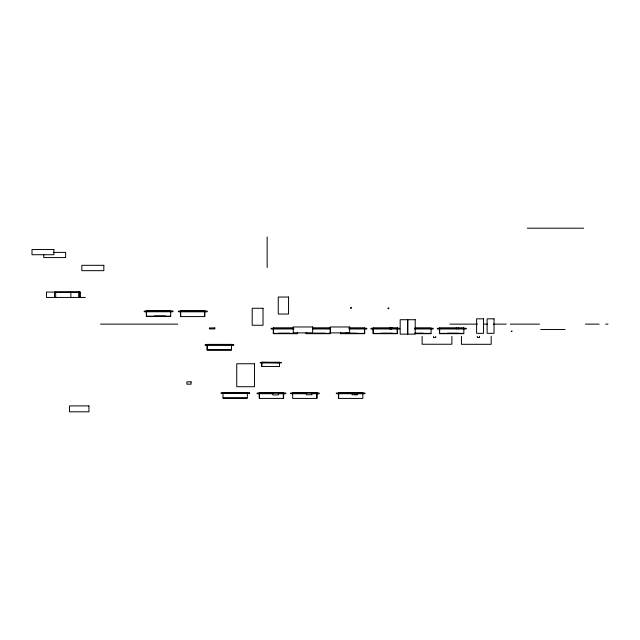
<?xml version="1.0" encoding="UTF-8"?>
<svg xmlns="http://www.w3.org/2000/svg" width="640" height="640" viewBox="0 0 640 640"><rect width="100%" height="100%" fill="white"/><g stroke="black" fill="none" stroke-linecap="round" stroke-linejoin="round"><path stroke-width="0.96" d="M350.664 307.656L350.696 308.136M388.224 307.976L388.016 308.664M388.944 308.424L388.736 307.984M355.968 394.752L357.648 392.72L357.648 394.752L352.096 394.752L352.096 392.72L355.968 394.752L357.648 393.024M511.336 331.216L511.328 331.6M511.408 331.144L512.224 331.144M351.368 308.272L350.84 308.272M388.568 308.736L388.208 308.76M391.184 328.936L389.544 328.936L389.544 327.968M351.056 307.44L351.472 307.544M527.344 228.192L583.664 228.192M53.256 252.392L65.656 252.392L65.656 257.576L43.776 257.576L43.776 254.464M80.072 292.08L46.456 292.08L46.456 297.44L85.232 297.44M154.312 316.024L165.52 316.024M100.584 324.128L177.752 324.128M449.92 324.128L477.584 324.128M483.512 324.128L487.464 324.128M493.392 324.128L506.24 324.128M510.224 324.128L539.488 324.128M585.48 324.128L599.168 324.128M605.616 324.128L608 324.128M292.968 327.968L273.264 327.968L273.264 333.68L297.664 333.68M312.584 327.968L330.416 327.968L330.416 333.68L306.016 333.68M348.776 327.968L364.728 327.968L364.728 333.68L340.328 333.68M415.136 327.968L431.088 327.968L431.088 333.68L415.136 333.68M390 328.056L392.384 328.056M293.832 328.296L271.096 328.296L271.096 328.976L293.832 328.976M312.8 328.296L330.608 328.296M349.248 328.296L366.824 328.296L366.824 328.976L349.032 328.976M414.664 328.296L433.192 328.296L433.192 328.976L414.664 328.976M312.8 328.976L330.608 328.976M540.68 329.488L565.072 329.488M278.472 333.224L289.672 333.224M314.008 333.224L325.208 333.224M345.536 333.224L356.736 333.224M381.064 333.224L392.272 333.224M414.696 333.224L423.104 333.224M447.432 333.224L458.64 333.224M414.968 333.384L430.888 333.384M463.528 333.384L439.648 333.384L439.648 328.056M207.088 344.392L231.48 344.392M207.288 344.472L231.168 344.472M231.168 349.808L207.288 349.808L207.288 345.544M272.848 393.72L257.128 393.72L257.128 393.048L285.8 393.048L285.8 393.72L278.408 393.72M306.304 393.72L290.544 393.72L290.544 393.048L319.216 393.048L319.216 393.72L311.856 393.72M352.096 393.72L336.344 393.72L336.344 393.048L365.008 393.048L365.008 393.72L357.648 393.72M223.176 397.904L247.056 397.904M491.184 336.296L491.184 344.312L461.432 344.296L461.432 336.296M479.536 336.296L479.536 337.544L477.344 337.52L477.344 336.296M463.584 328.296L463.584 328.976M458.6 327.92L458.6 328.936M456.504 327.92L456.504 328.936M451.88 336.368L451.88 344.248L422.128 344.248L422.128 336.368M435.728 336.368L435.728 337.584L433.536 337.568L433.536 336.368M397.16 328.056L397.16 333.384L373.28 333.384L373.28 328.056M391.64 327.968L391.64 328.936M364.52 328.056L364.52 333.384L340.64 333.384L340.64 332.32M362.528 392.808L362.584 393.72M360.6 392.808L360.6 393.64M341.184 392.808L341.184 393.616M338.648 392.808L338.648 398.136M330.16 328.296L330.16 328.976M330.096 332.32L330.096 333.384L306.224 333.384L306.224 332.32M316.792 393.048L316.792 393.72M316.728 392.808L316.728 398.136M311.856 392.72L311.856 394.752L306.304 394.752L306.304 392.72M297.456 332.32L297.456 333.384L273.576 333.384L273.576 328.056M292.856 392.808L292.856 393.336M283.312 392.808L283.312 398.136M279.352 362.448L279.352 362.944M279.28 362.72L261.784 362.336L261.784 366.24M278.408 392.72L278.408 394.904L272.848 394.904L272.848 392.72M273.52 328.296L273.52 328.976M267.16 236.904L267.16 267.504M259.44 392.808L259.44 398.136M247.152 392.736L247.152 393.408M231.48 345.336L231.48 350.104L207.088 350.104L207.088 345.336M223.216 392.736L223.216 393.408M204.64 311.12L204.64 311.792M204.544 310.952L204.544 316.288M180.664 310.952L180.664 316.288M170.464 311.768L170.408 310.856L146.528 310.856L146.528 316.184L170.408 316.184L170.408 315.648M146.36 311.096L146.36 311.768M80.072 297.44L80.072 292.048L55.472 292.08M79.872 292.048L79.872 297.44M78.688 292.048L78.688 297.44M70.856 292.08L70.856 297.44M55.672 292.048L55.672 297.44M54.52 292.048L54.52 297.44M53.872 249.536L32 249.536L32 254.72L53.872 254.72L53.872 249.536M103.84 265.32L81.832 265.32L81.832 270.664L103.84 270.664L103.84 265.32M288.552 297.04L278.256 297.04L278.256 314.032L288.552 314.032L288.552 297.04M263.024 308.272L252.2 308.272L252.2 325.264L263.024 325.264L263.024 308.272M170.72 310.768L146.328 310.768L146.328 316.48L170.72 316.48L170.72 310.768M204.856 310.872L180.456 310.872L180.456 316.584L204.856 316.584L204.856 310.872M172.896 311.096L144.224 311.096L144.224 311.768L172.896 311.768L172.896 311.096M207.048 311.12L178.576 311.12L178.576 311.792L207.048 311.792L207.048 311.12M483.52 318.832L476.6 318.832L476.6 333.328L483.52 333.328L483.52 318.832M494.04 318.832L487.12 318.832L487.12 333.328L494.04 333.328L494.04 318.832M415.208 319.712L400.176 319.712L400.176 334.128L415.208 334.128L415.208 319.712M312.664 326.976L293.248 326.976L293.248 332.888L312.664 332.888L312.664 326.976M349.648 326.976L330.24 326.976L330.24 332.888L349.648 332.888L349.648 326.976M214.848 327.92L209.408 327.92L209.408 328.936L214.848 328.936L214.848 327.92M397.48 327.968L373.08 327.968L373.08 333.68L397.48 333.68L397.48 327.968M463.84 327.968L439.44 327.968L439.44 333.68L463.84 333.68L463.84 327.968M399.648 328.296L370.976 328.296L370.976 328.976L399.648 328.976L399.648 328.296M466.016 328.296L437.344 328.296L437.344 328.976L466.016 328.976L466.016 328.296M233.68 344.64L205.208 344.64L205.208 345.312L233.68 345.312L233.68 344.64M279.512 362.272L261.632 362.272L261.632 366.456L279.512 366.456L279.512 362.272M281.12 362.448L260.256 362.448L260.256 362.944L281.12 362.944L281.12 362.448M254.472 363.752L236.744 363.752L236.744 386.712L254.472 386.712L254.472 363.752M191.088 381.88L186.848 381.88L186.848 384.16L191.088 384.16L191.088 381.88M247.368 392.488L222.976 392.488L222.976 398.2L247.368 398.2L247.368 392.488M249.568 392.736L221.096 392.736L221.096 393.408L249.568 393.408L249.568 392.736M283.632 392.72L259.232 392.72L259.232 398.432L283.632 398.432L283.632 392.72M317.048 392.72L292.648 392.72L292.648 398.432L317.048 398.432L317.048 392.72M362.84 392.72L338.44 392.72L338.44 398.432L362.84 398.432L362.84 392.72M88.936 405.896L69.528 405.896L69.528 411.808L88.936 411.808L88.936 405.896M407.72 334.128L407.72 319.712L407.672 334.128"/></g></svg>
